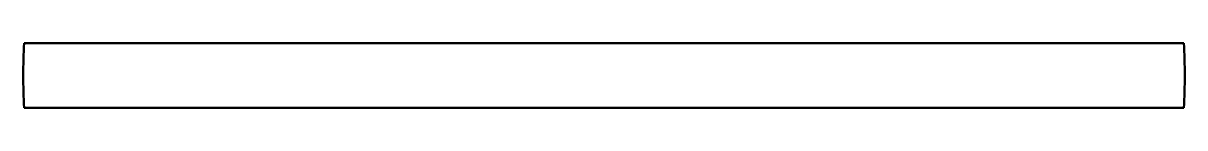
# Model space of a CAD drawing. Header units: millimetres. Extents: x 0 to 900, y 0 to 50.
import ezdxf

# ---------------------------------------------------------------- set-up
doc = ezdxf.new("R2010")
doc.units = ezdxf.units.MM
doc.layers.add('IV_OUTER_PROFILE', color=7, linetype='Continuous', lineweight=50)

msp = doc.modelspace()

# ---------------------------------------------------------------- linework, layer by layer
at = {"layer": 'IV_OUTER_PROFILE'}
for p, q in [((0.69, 50), (899.31, 50)), ((899.31, 0), (0.69, 0))]:
    msp.add_line(p, q, dxfattribs=at)
for start, end in [(176.81526, 183.18474), (356.81526, 3.18474)]:
    msp.add_arc((450, 25), 450, start, end, dxfattribs=at)

doc.saveas('drawing.dxf')
